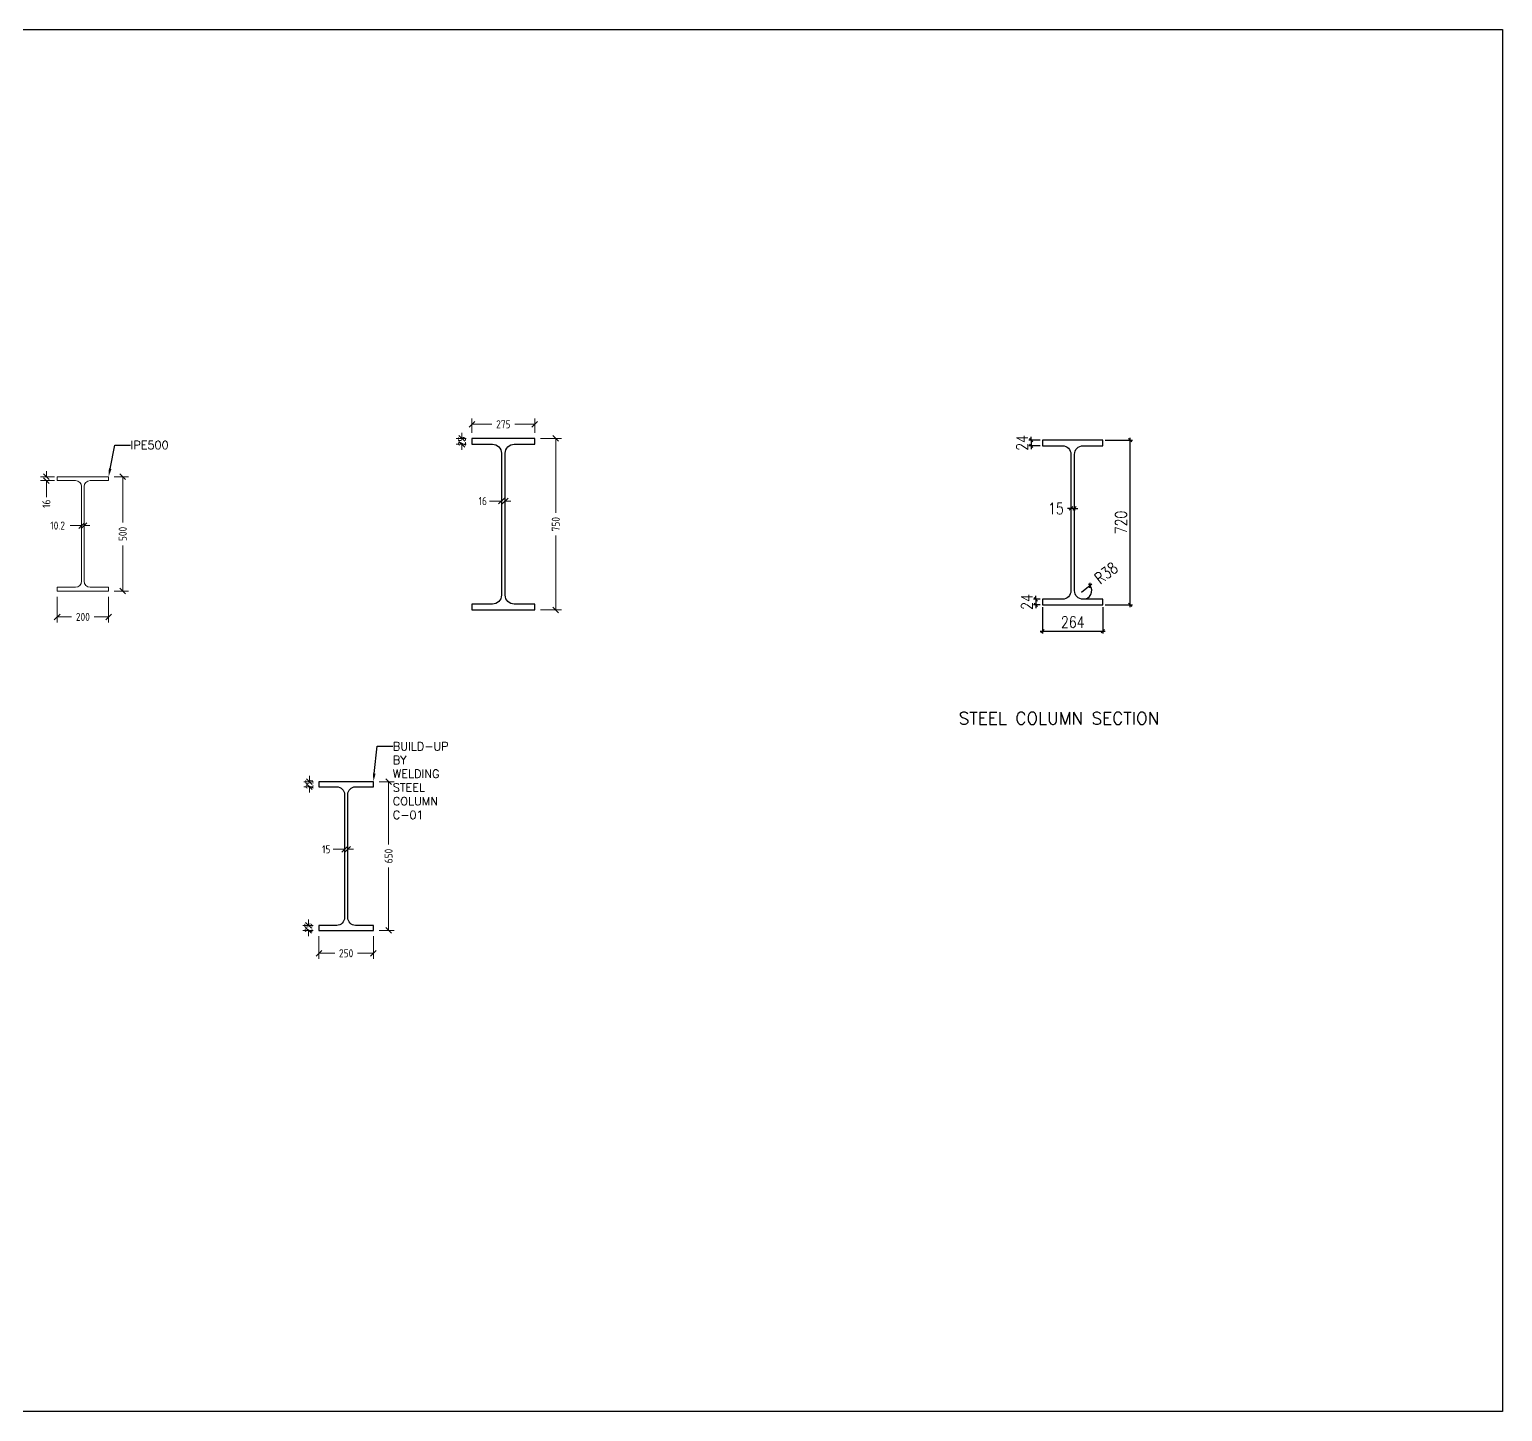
# Model space of a CAD drawing. Header units: millimetres. Extents: x -388065 to 2372687422, y -192755 to 667797.
# Drawn here: x 259165 to 265606, y -30642 to -24599 of the extents above; entities that cross this region are included whole.
import ezdxf
from ezdxf import colors
from ezdxf.entities.mleader import LeaderData, LeaderLine
from ezdxf.math import Vec2, Vec3

# ---------------------------------------------------------------- set-up
doc = ezdxf.new("R2010")
doc.units = ezdxf.units.MM
for name, color, linetype, lineweight in [('BEAMS', 6, 'Continuous', 30), ('STR-DIM', 1, 'Continuous', 9), ('STR-STEEL_IN_SEC', 6, 'Continuous', 15), ('TEXT', 7, 'Continuous', 13)]:
    doc.layers.add(name, color=color, linetype=linetype, lineweight=lineweight)
doc.styles.add('DIM', font='ROMANS.SHX', dxfattribs={"width": 0.8})
doc.styles.add('MINA_MM_STEEL_DETAIL', font='dim.shx', dxfattribs={"height": 35})
doc.styles.add('MINA_MM_X-SEC', font='romans.shx', dxfattribs={"height": 125})
doc.styles.add('ROMANC', font='romanc', dxfattribs={"height": 0.3})
doc.styles.add('ROMANT', font='romant.shx')
doc.dimstyles.new('D100-1-20', dxfattribs={"dimtxt": 50, "dimasz": 15, "dimexe": 10, "dimexo": 10, "dimgap": 15, "dimtad": 1, "dimdec": 0, "dimzin": 13, "dimdsep": 46, "dimtxsty": 'DIM', "dimblk1": 'OBLIQUE', "dimblk2": 'OBLIQUE', "dimsah": 1, "dimcen": 0, "dimdle": 10, "dimclrd": 8, "dimclre": 8, "dimclrt": 6, "dimadec": 0, "dimazin": 0, "dimtfac": 1, "dimtdec": 0, "dimtix": 1, "dimtmove": 2, "dimatfit": 3, "dimldrblk": 'OBLIQUE', "dimfxl": 1, "dimtolj": 1, "dimtzin": 13, "dimarcsym": 0})
doc.dimstyles.new('MINA_MM_STEEL_DET', dxfattribs={"dimtxt": 35, "dimasz": 25, "dimexe": 25, "dimexo": 25, "dimgap": 5, "dimtad": 0, "dimdec": 0, "dimzin": 0, "dimdsep": 46, "dimtxsty": 'MINA_MM_STEEL_DETAIL', "dimblk": 'OBLIQUE', "dimcen": 0.09, "dimclrd": 256, "dimclre": 256, "dimclrt": 7, "dimadec": 0, "dimazin": 0, "dimtfac": 1, "dimtdec": 0, "dimtix": 1, "dimtofl": 0, "dimtmove": 0, "dimatfit": 0, "dimfxl": 1, "dimtolj": 1, "dimtzin": 0, "dimlwd": -1, "dimlwe": -1, "dimarcsym": 0})

# ---------------------------------------------------------------- blocks, each defined once
blk = doc.blocks.new('_OBLIQUE')
at = {"color": 0, "linetype": 'ByBlock'}
blk.add_line((-0.5, -0.5), (0.5, 0.5), dxfattribs=at)
blk = doc.blocks.new('*D277')
at = {"color": 8, "lineweight": -2, "transparency": 16777216}
for p, q in [((263594.6, -27124.9), (263594.6, -27240.4)), ((263858.6, -27124.9), (263858.6, -27240.4)), ((263584.6, -27230.4), (263868.6, -27230.4))]:
    blk.add_line(p, q, dxfattribs=at)
at = {"layer": 'Defpoints', "color": 0, "transparency": 16777216}
for p in [(263594.6, -27114.9), (263858.6, -27114.9), (263858.6, -27230.4)]:
    blk.add_point(p, dxfattribs=at)
at = {"color": 8, "lineweight": -2, "transparency": 16777216, "xscale": 15, "yscale": 15, "zscale": 15, "rotation": 180}
blk.add_blockref('_OBLIQUE', (263594.6, -27230.4), dxfattribs=at)
at = {"color": 8, "lineweight": -2, "transparency": 16777216, "xscale": 15, "yscale": 15, "zscale": 15}
blk.add_blockref('_OBLIQUE', (263858.6, -27230.4), dxfattribs=at)
at = {"color": 6, "lineweight": 25, "transparency": 16777216, "insert": (263726.6, -27190.4), "char_height": 50, "attachment_point": 5, "style": 'DIM'}
blk.add_mtext('\\A1;264', dxfattribs=at)
blk = doc.blocks.new('*D278')
at = {"color": 8, "lineweight": -2, "transparency": 16777216}
for p, q in [((263868.6, -26394.9), (263987.4, -26394.9)), ((263977.4, -27124.9), (263977.4, -26384.9)), ((263868.6, -27114.9), (263987.4, -27114.9))]:
    blk.add_line(p, q, dxfattribs=at)
at = {"layer": 'Defpoints', "color": 0, "transparency": 16777216}
for p in [(263858.6, -26394.9), (263977.4, -26394.9), (263858.6, -27114.9)]:
    blk.add_point(p, dxfattribs=at)
at = {"color": 8, "lineweight": -2, "transparency": 16777216, "xscale": 15, "yscale": 15, "zscale": 15}
for p, rotation in [((263977.4, -26394.9), 90), ((263977.4, -27114.9), 270)]:
    blk.add_blockref('_OBLIQUE', p, dxfattribs=dict(at, rotation=rotation))
at = {"color": 6, "lineweight": 25, "transparency": 16777216, "insert": (263937.4, -26754.9), "char_height": 50, "attachment_point": 5, "rotation": 90, "style": 'DIM'}
blk.add_mtext('\\A1;720', dxfattribs=at)
blk = doc.blocks.new('*D279')
at = {"color": 8, "lineweight": -2, "transparency": 16777216}
for p, q in [((263718.9, -26693), (263703.9, -26693)), ((263718.9, -26688.5), (263718.9, -26703)), ((263734.3, -26693), (263718.9, -26693)), ((263734.3, -26688.5), (263734.3, -26703)), ((263734.3, -26693), (263749.3, -26693))]:
    blk.add_line(p, q, dxfattribs=at)
at = {"layer": 'Defpoints', "color": 0, "transparency": 16777216}
for p in [(263718.9, -26678.5), (263718.9, -26693), (263734.3, -26678.5)]:
    blk.add_point(p, dxfattribs=at)
at = {"color": 8, "lineweight": -2, "transparency": 16777216, "xscale": 15, "yscale": 15, "zscale": 15}
blk.add_blockref('_OBLIQUE', (263718.9, -26693), dxfattribs=at)
at = {"color": 8, "lineweight": -2, "transparency": 16777216, "xscale": 15, "yscale": 15, "zscale": 15, "rotation": 180}
blk.add_blockref('_OBLIQUE', (263734.3, -26693), dxfattribs=at)
at = {"color": 6, "lineweight": 25, "transparency": 16777216, "insert": (263653, -26694), "char_height": 50, "attachment_point": 5, "style": 'DIM'}
blk.add_mtext('\\A1;15', dxfattribs=at)
blk = doc.blocks.new('*D280')
at = {"color": 8, "lineweight": -2, "transparency": 16777216}
for p, q in [((263584.6, -26394.9), (263535.3, -26394.9)), ((263545.3, -26394.9), (263545.3, -26379.9)), ((263545.3, -26394.9), (263545.3, -26419.2)), ((263584.6, -26419.2), (263535.3, -26419.2)), ((263545.3, -26419.2), (263545.3, -26434.2))]:
    blk.add_line(p, q, dxfattribs=at)
at = {"layer": 'Defpoints', "color": 0, "transparency": 16777216}
for p in [(263594.6, -26394.9), (263545.3, -26419.2), (263594.6, -26419.2)]:
    blk.add_point(p, dxfattribs=at)
at = {"color": 8, "lineweight": -2, "transparency": 16777216, "xscale": 15, "yscale": 15, "zscale": 15}
for p, rotation in [((263545.3, -26394.9), 270), ((263545.3, -26419.2), 90)]:
    blk.add_blockref('_OBLIQUE', p, dxfattribs=dict(at, rotation=rotation))
at = {"color": 6, "lineweight": 25, "transparency": 16777216, "insert": (263505.3, -26407), "char_height": 50, "attachment_point": 5, "rotation": 90, "style": 'DIM'}
blk.add_mtext('\\A1;24', dxfattribs=at)
blk = doc.blocks.new('*D281')
at = {"layer": 'BEAMS', "color": 8, "lineweight": -2, "transparency": 16777216}
blk.add_line((263764.2, -27058.8), (263810.1, -27023.7), dxfattribs=at)
blk.add_arc((263772.1, -27052.8), 37.8, 285.15761, 52.66433, dxfattribs=at)
at = {"layer": 'Defpoints', "color": 0, "transparency": 16777216}
for p in [(263802.1, -27029.7), (263772.1, -27052.8)]:
    blk.add_point(p, dxfattribs=at)
at = {"layer": 'BEAMS', "color": 8, "lineweight": -2, "transparency": 16777216, "xscale": 15, "yscale": 15, "zscale": 15, "rotation": 37.50671144538356}
blk.add_blockref('_OBLIQUE', (263802.1, -27029.7), dxfattribs=at)
at = {"layer": 'BEAMS', "color": 6, "transparency": 16777216, "insert": (263872.6, -26975.7), "char_height": 50, "attachment_point": 5, "rotation": 37.50671, "style": 'DIM'}
blk.add_mtext('\\A1;R38', dxfattribs=at)
blk = doc.blocks.new('*D282')
at = {"layer": 'BEAMS', "color": 8, "lineweight": -2, "transparency": 16777216}
for p, q in [((263584.6, -27090.6), (263555.7, -27090.6)), ((263565.7, -27090.6), (263565.7, -27075.6)), ((263565.7, -27090.6), (263565.7, -27114.9)), ((263584.6, -27114.9), (263555.7, -27114.9)), ((263565.7, -27114.9), (263565.7, -27129.9))]:
    blk.add_line(p, q, dxfattribs=at)
at = {"layer": 'Defpoints', "color": 0, "transparency": 16777216}
for p in [(263594.6, -27090.6), (263565.7, -27114.9), (263594.6, -27114.9)]:
    blk.add_point(p, dxfattribs=at)
at = {"layer": 'BEAMS', "color": 8, "lineweight": -2, "transparency": 16777216, "xscale": 15, "yscale": 15, "zscale": 15}
for p, rotation in [((263565.7, -27090.6), 270), ((263565.7, -27114.9), 90)]:
    blk.add_blockref('_OBLIQUE', p, dxfattribs=dict(at, rotation=rotation))
at = {"layer": 'BEAMS', "color": 6, "transparency": 16777216, "insert": (263525.7, -27102.7), "char_height": 50, "attachment_point": 5, "rotation": 90, "style": 'DIM'}
blk.add_mtext('\\A1;24', dxfattribs=at)
blk = doc.blocks.new('*D307')
at = {"layer": 'Defpoints', "color": 0, "transparency": 16777216}
for p in [(260669, -27888.2), (260669, -28538.2), (260735.3, -28538.2)]:
    blk.add_point(p, dxfattribs=at)
at = {"layer": 'STR-DIM', "transparency": 16777216}
for p, q in [((260694, -27888.2), (260760.3, -27888.2)), ((260735.3, -27888.2), (260735.3, -28163.2)), ((260735.3, -28538.2), (260735.3, -28263.2)), ((260694, -28538.2), (260760.3, -28538.2))]:
    blk.add_line(p, q, dxfattribs=at)
at = {"layer": 'STR-DIM', "transparency": 16777216, "xscale": 25, "yscale": 25, "zscale": 25}
for p, rotation in [((260735.3, -27888.2), 90), ((260735.3, -28538.2), 270)]:
    blk.add_blockref('_OBLIQUE', p, dxfattribs=dict(at, rotation=rotation))
at = {"layer": 'STR-DIM', "color": 7, "lineweight": 25, "transparency": 16777216, "insert": (260735.3, -28213.2), "char_height": 35, "attachment_point": 5, "rotation": 90, "style": 'MINA_MM_STEEL_DETAIL'}
blk.add_mtext('\\A1;650', dxfattribs=at)
blk = doc.blocks.new('*D308')
at = {"layer": 'Defpoints', "color": 0, "transparency": 16777216}
for p in [(260430.7, -28538.2), (260669, -28538.2), (260669, -28638.3)]:
    blk.add_point(p, dxfattribs=at)
at = {"layer": 'STR-DIM', "transparency": 16777216}
for p, q in [((260430.7, -28563.2), (260430.7, -28663.3)), ((260669, -28563.2), (260669, -28663.3)), ((260430.7, -28638.3), (260499.8, -28638.3)), ((260669, -28638.3), (260599.8, -28638.3))]:
    blk.add_line(p, q, dxfattribs=at)
at = {"layer": 'STR-DIM', "transparency": 16777216, "xscale": 25, "yscale": 25, "zscale": 25, "rotation": 180}
blk.add_blockref('_OBLIQUE', (260430.7, -28638.3), dxfattribs=at)
at = {"layer": 'STR-DIM', "transparency": 16777216, "xscale": 25, "yscale": 25, "zscale": 25}
blk.add_blockref('_OBLIQUE', (260669, -28638.3), dxfattribs=at)
at = {"layer": 'STR-DIM', "color": 7, "lineweight": 25, "transparency": 16777216, "insert": (260549.8, -28638.3), "char_height": 35, "width": 102.857, "attachment_point": 5, "style": 'MINA_MM_STEEL_DETAIL'}
blk.add_mtext('\\A1;250', dxfattribs=at)
blk = doc.blocks.new('*D309')
at = {"layer": 'Defpoints', "color": 0, "transparency": 16777216}
for p in [(260542.9, -28179.7), (260542.9, -28183.6), (260556.8, -28179.7)]:
    blk.add_point(p, dxfattribs=at)
at = {"layer": 'STR-DIM', "transparency": 16777216}
for p, q in [((260542.9, -28183.6), (260492.9, -28183.6)), ((260542.9, -28204.7), (260542.9, -28208.6)), ((260556.8, -28183.6), (260581.8, -28183.6)), ((260556.8, -28204.7), (260556.8, -28208.6))]:
    blk.add_line(p, q, dxfattribs=at)
at = {"layer": 'STR-DIM', "transparency": 16777216, "xscale": 25, "yscale": 25, "zscale": 25}
blk.add_blockref('_OBLIQUE', (260542.9, -28183.6), dxfattribs=at)
at = {"layer": 'STR-DIM', "transparency": 16777216, "xscale": 25, "yscale": 25, "zscale": 25, "rotation": 180}
blk.add_blockref('_OBLIQUE', (260556.8, -28183.6), dxfattribs=at)
at = {"layer": 'STR-DIM', "color": 7, "lineweight": 25, "transparency": 16777216, "insert": (260462.9, -28183.6), "char_height": 35, "attachment_point": 5, "style": 'MINA_MM_STEEL_DETAIL'}
blk.add_mtext('\\A1;15', dxfattribs=at)
blk = doc.blocks.new('*D310')
at = {"layer": 'Defpoints', "color": 0, "transparency": 16777216}
for p in [(260389.5, -27910.1), (260430.7, -27888.2), (260430.7, -27910.1)]:
    blk.add_point(p, dxfattribs=at)
at = {"layer": 'STR-DIM', "transparency": 16777216}
for p, q in [((260389.5, -27888.2), (260389.5, -27863.2)), ((260405.7, -27888.2), (260364.5, -27888.2)), ((260405.7, -27910.1), (260364.5, -27910.1)), ((260389.5, -27910.1), (260389.5, -27935.1))]:
    blk.add_line(p, q, dxfattribs=at)
at = {"layer": 'STR-DIM', "transparency": 16777216, "xscale": 25, "yscale": 25, "zscale": 25}
for p, rotation in [((260389.5, -27888.2), 270), ((260389.5, -27910.1), 90)]:
    blk.add_blockref('_OBLIQUE', p, dxfattribs=dict(at, rotation=rotation))
at = {"layer": 'STR-DIM', "color": 7, "lineweight": 25, "transparency": 16777216, "insert": (260389.5, -27899.2), "char_height": 35, "attachment_point": 5, "rotation": 90, "style": 'MINA_MM_STEEL_DETAIL'}
blk.add_mtext('\\A1;25', dxfattribs=at)
blk = doc.blocks.new('*D311')
at = {"layer": 'Defpoints', "color": 0, "transparency": 16777216}
for p in [(260430.7, -28516.3), (260385.2, -28538.2), (260430.7, -28538.2)]:
    blk.add_point(p, dxfattribs=at)
at = {"layer": 'STR-DIM', "transparency": 16777216}
for p, q in [((260405.7, -28516.3), (260360.2, -28516.3)), ((260385.2, -28516.3), (260385.2, -28491.3)), ((260405.7, -28538.2), (260360.2, -28538.2)), ((260385.2, -28538.2), (260385.2, -28563.2))]:
    blk.add_line(p, q, dxfattribs=at)
at = {"layer": 'STR-DIM', "transparency": 16777216, "xscale": 25, "yscale": 25, "zscale": 25}
for p, rotation in [((260385.2, -28516.3), 270), ((260385.2, -28538.2), 90)]:
    blk.add_blockref('_OBLIQUE', p, dxfattribs=dict(at, rotation=rotation))
at = {"layer": 'STR-DIM', "color": 7, "lineweight": 25, "transparency": 16777216, "insert": (260385.2, -28527.2), "char_height": 35, "attachment_point": 5, "rotation": 90, "style": 'MINA_MM_STEEL_DETAIL'}
blk.add_mtext('\\A1;25', dxfattribs=at)
blk = doc.blocks.new('*D1193')
at = {"layer": 'Defpoints', "color": 0, "transparency": 16777216}
for p in [(261374.6, -26387.3), (261374.6, -27137.3), (261466.4, -27137.3)]:
    blk.add_point(p, dxfattribs=at)
at = {"layer": 'STR-DIM', "transparency": 16777216}
for p, q in [((261399.6, -26387.3), (261491.4, -26387.3)), ((261466.4, -26387.3), (261466.4, -26712.3)), ((261466.4, -27137.3), (261466.4, -26812.3)), ((261399.6, -27137.3), (261491.4, -27137.3))]:
    blk.add_line(p, q, dxfattribs=at)
at = {"layer": 'STR-DIM', "transparency": 16777216, "xscale": 25, "yscale": 25, "zscale": 25}
for p, rotation in [((261466.4, -26387.3), 90), ((261466.4, -27137.3), 270)]:
    blk.add_blockref('_OBLIQUE', p, dxfattribs=dict(at, rotation=rotation))
at = {"layer": 'STR-DIM', "color": 7, "lineweight": 25, "transparency": 16777216, "insert": (261466.4, -26762.3), "char_height": 35, "attachment_point": 5, "rotation": 90, "style": 'MINA_MM_STEEL_DETAIL'}
blk.add_mtext('\\A1;750', dxfattribs=at)
blk = doc.blocks.new('*D1194')
at = {"layer": 'Defpoints', "color": 0, "transparency": 16777216}
for p in [(261374.6, -26325.3), (261099.6, -26387.3), (261374.6, -26387.3)]:
    blk.add_point(p, dxfattribs=at)
at = {"layer": 'STR-DIM', "transparency": 16777216}
for p, q in [((261099.6, -26362.3), (261099.6, -26300.3)), ((261099.6, -26325.3), (261187.1, -26325.3)), ((261374.6, -26325.3), (261287.1, -26325.3)), ((261374.6, -26362.3), (261374.6, -26300.3))]:
    blk.add_line(p, q, dxfattribs=at)
at = {"layer": 'STR-DIM', "transparency": 16777216, "xscale": 25, "yscale": 25, "zscale": 25, "rotation": 180}
blk.add_blockref('_OBLIQUE', (261099.6, -26325.3), dxfattribs=at)
at = {"layer": 'STR-DIM', "transparency": 16777216, "xscale": 25, "yscale": 25, "zscale": 25}
blk.add_blockref('_OBLIQUE', (261374.6, -26325.3), dxfattribs=at)
at = {"layer": 'STR-DIM', "color": 7, "lineweight": 25, "transparency": 16777216, "insert": (261237.1, -26325.3), "char_height": 35, "attachment_point": 5, "style": 'MINA_MM_STEEL_DETAIL'}
blk.add_mtext('\\A1;275', dxfattribs=at)
blk = doc.blocks.new('*D1195')
at = {"layer": 'Defpoints', "color": 0, "transparency": 16777216}
for p in [(261229, -26661), (261229, -26672.5), (261245.1, -26672.5)]:
    blk.add_point(p, dxfattribs=at)
at = {"layer": 'STR-DIM', "transparency": 16777216}
for p, q in [((261229, -26661), (261176.2, -26661)), ((261229, -26647.5), (261229, -26636)), ((261245.1, -26647.5), (261245.1, -26636)), ((261245.1, -26661), (261270.1, -26661))]:
    blk.add_line(p, q, dxfattribs=at)
at = {"layer": 'STR-DIM', "transparency": 16777216, "xscale": 25, "yscale": 25, "zscale": 25}
blk.add_blockref('_OBLIQUE', (261229, -26661), dxfattribs=at)
at = {"layer": 'STR-DIM', "transparency": 16777216, "xscale": 25, "yscale": 25, "zscale": 25, "rotation": 180}
blk.add_blockref('_OBLIQUE', (261245.1, -26661), dxfattribs=at)
at = {"layer": 'STR-DIM', "color": 7, "lineweight": 25, "transparency": 16777216, "insert": (261147.1, -26661), "char_height": 35, "attachment_point": 5, "style": 'MINA_MM_STEEL_DETAIL'}
blk.add_mtext('\\A1;16', dxfattribs=at)
blk = doc.blocks.new('*D1196')
at = {"layer": 'Defpoints', "color": 0, "transparency": 16777216}
for p in [(261099.6, -26387.3), (261055.7, -26412.6), (261099.6, -26412.6)]:
    blk.add_point(p, dxfattribs=at)
at = {"layer": 'STR-DIM', "transparency": 16777216}
for p, q in [((261074.6, -26387.3), (261030.7, -26387.3)), ((261055.7, -26387.3), (261055.7, -26362.3)), ((261074.6, -26412.6), (261030.7, -26412.6)), ((261055.7, -26412.6), (261055.7, -26437.6))]:
    blk.add_line(p, q, dxfattribs=at)
at = {"layer": 'STR-DIM', "transparency": 16777216, "xscale": 25, "yscale": 25, "zscale": 25}
for p, rotation in [((261055.7, -26387.3), 270), ((261055.7, -26412.6), 90)]:
    blk.add_blockref('_OBLIQUE', p, dxfattribs=dict(at, rotation=rotation))
at = {"layer": 'STR-DIM', "color": 7, "lineweight": 25, "transparency": 16777216, "insert": (261055.7, -26399.9), "char_height": 35, "attachment_point": 5, "rotation": 90, "style": 'MINA_MM_STEEL_DETAIL'}
blk.add_mtext('\\A1;25', dxfattribs=at)
blk = doc.blocks.new('*D1881')
at = {"layer": 'Defpoints', "color": 0, "transparency": 16777216}
for p in [(259286.3, -27054.9), (259511.3, -27054.9), (259511.3, -27167.6)]:
    blk.add_point(p, dxfattribs=at)
at = {"layer": 'STR-DIM', "transparency": 16777216}
for p, q in [((259286.3, -27079.9), (259286.3, -27192.6)), ((259511.3, -27079.9), (259511.3, -27192.6)), ((259286.3, -27167.6), (259348.8, -27167.6)), ((259511.3, -27167.6), (259448.8, -27167.6))]:
    blk.add_line(p, q, dxfattribs=at)
at = {"layer": 'STR-DIM', "transparency": 16777216, "xscale": 25, "yscale": 25, "zscale": 25, "rotation": 180}
blk.add_blockref('_OBLIQUE', (259286.3, -27167.6), dxfattribs=at)
at = {"layer": 'STR-DIM', "transparency": 16777216, "xscale": 25, "yscale": 25, "zscale": 25}
blk.add_blockref('_OBLIQUE', (259511.3, -27167.6), dxfattribs=at)
at = {"layer": 'STR-DIM', "color": 7, "lineweight": 25, "transparency": 16777216, "insert": (259398.8, -27167.6), "char_height": 35, "attachment_point": 5, "style": 'MINA_MM_STEEL_DETAIL'}
blk.add_mtext('\\A1;200', dxfattribs=at)
blk = doc.blocks.new('*D1882')
at = {"layer": 'Defpoints', "color": 0, "transparency": 16777216}
for p in [(259511.3, -26554.9), (259573, -26554.9), (259511.3, -27054.9)]:
    blk.add_point(p, dxfattribs=at)
at = {"layer": 'STR-DIM', "transparency": 16777216}
for p, q in [((259536.3, -26554.9), (259598, -26554.9)), ((259573, -26554.9), (259573, -26754.9)), ((259573, -27054.9), (259573, -26854.9)), ((259536.3, -27054.9), (259598, -27054.9))]:
    blk.add_line(p, q, dxfattribs=at)
at = {"layer": 'STR-DIM', "transparency": 16777216, "xscale": 25, "yscale": 25, "zscale": 25}
for p, rotation in [((259573, -26554.9), 90), ((259573, -27054.9), 270)]:
    blk.add_blockref('_OBLIQUE', p, dxfattribs=dict(at, rotation=rotation))
at = {"layer": 'STR-DIM', "color": 7, "lineweight": 25, "transparency": 16777216, "insert": (259573, -26804.9), "char_height": 35, "attachment_point": 5, "rotation": 90, "style": 'MINA_MM_STEEL_DETAIL'}
blk.add_mtext('\\A1;500', dxfattribs=at)
blk = doc.blocks.new('*D1883')
at = {"layer": 'Defpoints', "color": 0, "transparency": 16777216}
for p in [(259393.4, -26751.9), (259393.4, -26768.3), (259404.2, -26751.9)]:
    blk.add_point(p, dxfattribs=at)
at = {"layer": 'STR-DIM', "transparency": 16777216}
for p, q in [((259393.4, -26768.3), (259343.4, -26768.3)), ((259393.4, -26776.9), (259393.4, -26793.3)), ((259404.2, -26768.3), (259429.2, -26768.3)), ((259404.2, -26776.9), (259404.2, -26793.3))]:
    blk.add_line(p, q, dxfattribs=at)
at = {"layer": 'STR-DIM', "transparency": 16777216, "xscale": 25, "yscale": 25, "zscale": 25}
blk.add_blockref('_OBLIQUE', (259393.4, -26768.3), dxfattribs=at)
at = {"layer": 'STR-DIM', "transparency": 16777216, "xscale": 25, "yscale": 25, "zscale": 25, "rotation": 180}
blk.add_blockref('_OBLIQUE', (259404.2, -26768.3), dxfattribs=at)
at = {"layer": 'STR-DIM', "color": 7, "lineweight": 25, "transparency": 16777216, "insert": (259288.4, -26768.3), "char_height": 35, "attachment_point": 5, "style": 'MINA_MM_STEEL_DETAIL'}
blk.add_mtext('\\A1;10.2', dxfattribs=at)
blk = doc.blocks.new('*D1884')
at = {"layer": 'Defpoints', "color": 0, "transparency": 16777216}
for p in [(259239.2, -26571.7), (259300.2, -26554.9), (259300.2, -26571.7)]:
    blk.add_point(p, dxfattribs=at)
at = {"layer": 'STR-DIM', "transparency": 16777216}
for p, q in [((259239.2, -26554.9), (259239.2, -26529.9)), ((259275.2, -26554.9), (259214.2, -26554.9)), ((259275.2, -26571.7), (259214.2, -26571.7)), ((259239.2, -26571.7), (259239.2, -26643.6))]:
    blk.add_line(p, q, dxfattribs=at)
at = {"layer": 'STR-DIM', "transparency": 16777216, "xscale": 25, "yscale": 25, "zscale": 25}
for p, rotation in [((259239.2, -26554.9), 270), ((259239.2, -26571.7), 90)]:
    blk.add_blockref('_OBLIQUE', p, dxfattribs=dict(at, rotation=rotation))
at = {"layer": 'STR-DIM', "color": 7, "lineweight": 25, "transparency": 16777216, "insert": (259239.2, -26672.8), "char_height": 35, "attachment_point": 5, "rotation": 90, "style": 'MINA_MM_STEEL_DETAIL'}
blk.add_mtext('\\A1;16', dxfattribs=at)

msp = doc.modelspace()

# ---------------------------------------------------------------- linework, layer by layer
at = {"layer": 'BEAMS'}
msp.add_lwpolyline([(252216.8122, -24599.1612), (265605.7637, -24599.1612), (265605.7637, -30641.9816), (252216.8122, -30641.9816)], close=True, dxfattribs=at)
for points in [[(261189.6363, -26412.5932, -0.414213562), (261229.0113, -26451.9682), (261229.0113, -27072.5932, -0.414213562), (261189.6363, -27111.9682), (261099.5738, -27111.9682), (261099.5738, -27137.2807), (261374.5738, -27137.2807), (261374.5738, -27111.9682), (261284.5113, -27111.9682, -0.414213562), (261245.1363, -27072.5932), (261245.1363, -26451.9682, -0.414213562), (261284.5113, -26412.5932), (261374.5738, -26412.5932), (261374.5738, -26387.2807), (261099.5738, -26387.2807), (261099.5738, -26412.5932)], [(263681.0695, -26419.1606, -0.414213562), (263718.8695, -26456.9606), (263718.8695, -27052.7606, -0.414213562), (263681.0695, -27090.5606), (263594.6095, -27090.5606), (263594.6095, -27114.8606), (263858.6095, -27114.8606), (263858.6095, -27090.5606), (263772.1495, -27090.5606, -0.414213562), (263734.3495, -27052.7606), (263734.3495, -26456.9606, -0.414213562), (263772.1495, -26419.1606), (263858.6095, -26419.1606), (263858.6095, -26394.8606), (263594.6095, -26394.8606), (263594.6095, -26419.1606)], [(260508.7286, -27910.1437, -0.414213562), (260542.8536, -27944.2687), (260542.8536, -28482.1437, -0.414213562), (260508.7286, -28516.2687), (260430.6745, -28516.2687), (260430.6745, -28538.2062), (260669.0078, -28538.2062), (260669.0078, -28516.2687), (260590.9536, -28516.2687, -0.414213562), (260556.8286, -28482.1437), (260556.8286, -27944.2687, -0.414213562), (260590.9536, -27910.1437), (260669.0078, -27910.1437), (260669.0078, -27888.2062), (260430.6745, -27888.2062), (260430.6745, -27910.1437)]]:
    msp.add_lwpolyline(points, format="xyb", close=True, dxfattribs=at)
at = {"layer": 'STR-STEEL_IN_SEC'}
msp.add_lwpolyline([(259367.1871, -26571.7356, -0.414213562), (259393.4371, -26597.9856), (259393.4371, -27011.7356, -0.414213562), (259367.1871, -27037.9856), (259286.3121, -27037.9856), (259286.3121, -27054.8606), (259511.3121, -27054.8606), (259511.3121, -27037.9856), (259430.4371, -27037.9856, -0.414213562), (259404.1871, -27011.7356), (259404.1871, -26597.9856, -0.414213562), (259430.4371, -26571.7356), (259511.3121, -26571.7356), (259511.3121, -26554.8606), (259286.3121, -26554.8606), (259286.3121, -26571.7356)], format="xyb", close=True, dxfattribs=at)

# ---------------------------------------------------------------- texts
at = {"layer": 'TEXT', "color": 7, "insert": (263228.0702, -27583.7541), "char_height": 54, "width": 1218.386842, "attachment_point": 1, "style": 'ROMANT'}
msp.add_mtext('{\\Fromanc|c0;\\C3;STEEL COLUMN SECTION}', dxfattribs=at)

# ---------------------------------------------------------------- dimensions: what is measured, and where the dimension line sits
at = {"color": 3, "lineweight": 25}
for base, p1, p2, picture, middle in [((263545.2661, -26419.1606), (263594.6095, -26394.8606), (263594.6095, -26419.1606), '*D280', (263505.2661, -26407.0106)), ((263977.4222, -26394.8606), (263858.6095, -27114.8606), (263858.6095, -26394.8606), '*D278', (263937.4222, -26754.8606))]:
    dim = msp.add_linear_dim(base=base, p1=p1, p2=p2, angle=90, dimstyle='D100-1-20', dxfattribs=at)
    dim.commit()
    dim.dimension.update_dxf_attribs({"geometry": picture, "text_midpoint": middle})
dim = msp.add_linear_dim(base=(263718.8695, -26693.0339), p1=(263734.3495, -26678.537), p2=(263718.8695, -26678.537), dimstyle='D100-1-20', dxfattribs=at)
dim.commit()
dim.dimension.update_dxf_attribs({"geometry": '*D279', "text_midpoint": (263653.0054, -26693.9727), "dimtype": 160})
dim = msp.add_linear_dim(base=(263858.6095, -27230.3612), p1=(263594.6095, -27114.8606), p2=(263858.6095, -27114.8606), dimstyle='D100-1-20', dxfattribs=at)
dim.commit()
dim.dimension.update_dxf_attribs({"geometry": '*D277', "text_midpoint": (263726.6095, -27190.3612)})
at = {"layer": 'BEAMS'}
dim = msp.add_radius_dim(center=(263772.1495, -27052.7606), mpoint=(263802.1356, -27029.7459), dimstyle='D100-1-20', dxfattribs=at)
dim.commit()
dim.dimension.update_dxf_attribs({"geometry": '*D281', "text_midpoint": (263872.5677, -26975.6883), "dimtype": 164})
dim = msp.add_linear_dim(base=(263565.7167, -27114.8606), p1=(263594.6095, -27090.5606), p2=(263594.6095, -27114.8606), angle=90, dimstyle='D100-1-20', dxfattribs=at)
dim.commit()
dim.dimension.update_dxf_attribs({"geometry": '*D282', "text_midpoint": (263525.7167, -27102.7106)})
at = {"layer": 'STR-DIM', "color": 3, "lineweight": 25}
dim = msp.add_linear_dim(base=(261374.5738, -26325.3374), p1=(261099.5738, -26387.2807), p2=(261374.5738, -26387.2807), dimstyle='MINA_MM_STEEL_DET', dxfattribs=at)
dim.commit()
dim.dimension.update_dxf_attribs({"geometry": '*D1194', "text_midpoint": (261237.0738, -26325.3374)})
for base, p1, p2, picture, middle in [((261055.7334, -26412.5932), (261099.5738, -26387.2807), (261099.5738, -26412.5932), '*D1196', (261055.7334, -26399.937)), ((261466.3529, -27137.2807), (261374.5738, -26387.2807), (261374.5738, -27137.2807), '*D1193', (261466.3529, -26762.2807)), ((259572.9876, -26554.8606), (259511.3121, -27054.8606), (259511.3121, -26554.8606), '*D1882', (259572.9876, -26804.8606)), ((260735.3471, -28538.2062), (260669.0078, -27888.2062), (260669.0078, -28538.2062), '*D307', (260735.3471, -28213.2062))]:
    dim = msp.add_linear_dim(base=base, p1=p1, p2=p2, angle=90, dimstyle='MINA_MM_STEEL_DET', dxfattribs=at)
    dim.commit()
    dim.dimension.update_dxf_attribs({"geometry": picture, "text_midpoint": middle})
dim = msp.add_linear_dim(base=(259239.2362, -26571.7356), p1=(259300.2479, -26554.8606), p2=(259300.2479, -26571.7356), angle=90, text='16', dimstyle='MINA_MM_STEEL_DET', dxfattribs=at)
dim.commit()
dim.dimension.update_dxf_attribs({"geometry": '*D1884', "text_midpoint": (259239.2362, -26672.7772), "dimtype": 160})
dim = msp.add_linear_dim(base=(261229.0113, -26661.009), p1=(261245.1363, -26672.4832), p2=(261229.0113, -26672.4832), dimstyle='MINA_MM_STEEL_DET', dxfattribs=at)
dim.commit()
dim.dimension.update_dxf_attribs({"geometry": '*D1195', "text_midpoint": (261147.0739, -26661.009), "dimtype": 160})
for base, p1, p2, text, picture, middle in [((259393.4371, -26768.2606), (259404.1871, -26751.8581), (259393.4371, -26751.8581), '10.2', '*D1883', (259288.4371, -26768.2606)), ((260542.8536, -28183.5505), (260556.8286, -28179.6712), (260542.8536, -28179.6712), '15', '*D309', (260462.8536, -28183.5505))]:
    dim = msp.add_linear_dim(base=base, p1=p1, p2=p2, text=text, dimstyle='MINA_MM_STEEL_DET', dxfattribs=at)
    dim.commit()
    dim.dimension.update_dxf_attribs({"geometry": picture, "text_midpoint": middle, "dimtype": 160})
for base, p1, p2, text, picture, middle in [((259511.3121, -27167.5843), (259286.3121, -27054.8606), (259511.3121, -27054.8606), '200', '*D1881', (259398.8121, -27167.5843)), ((260669.0078, -28638.3475), (260430.6745, -28538.2062), (260669.0078, -28538.2062), '250', '*D308', (260549.8411, -28638.3475))]:
    dim = msp.add_linear_dim(base=base, p1=p1, p2=p2, text=text, dimstyle='MINA_MM_STEEL_DET', dxfattribs=at)
    dim.commit()
    dim.dimension.update_dxf_attribs({"geometry": picture, "text_midpoint": middle})
for base, p1, p2, picture, middle in [((260389.4759, -27910.1437), (260430.6745, -27888.2062), (260430.6745, -27910.1437), '*D310', (260389.4759, -27899.175)), ((260385.1703, -28538.2062), (260430.6745, -28516.2687), (260430.6745, -28538.2062), '*D311', (260385.1703, -28527.2375))]:
    dim = msp.add_linear_dim(base=base, p1=p1, p2=p2, angle=90, text='25', dimstyle='MINA_MM_STEEL_DET', dxfattribs=at)
    dim.commit()
    dim.dimension.update_dxf_attribs({"geometry": picture, "text_midpoint": middle})

# ---------------------------------------------------------------- leaders
at = {"color": 3, "lineweight": 25}
ml = msp.add_multileader_mtext('Standard', dxfattribs=at)
ml.set_content('BUILD-UP BY WELDING STEEL COLUMN C-01', color=3, style='ROMANC')
ml.set_leader_properties()
ml.build(insert=Vec2(0, 0))
ml.multileader.update_dxf_attribs({"text_right_attachment_type": 2, "dogleg_length": 22.4749, "arrow_head_size": 36, "scale": 0.3})
ctx = ml.context
ctx.base_point, ctx.scale, ctx.char_height, ctx.arrow_head_size, ctx.landing_gap_size, ctx.plane_origin = Vec3(260754.0764, -27733.4037), 0.3, 36, 36, 0.00405, Vec3(257444.6326, -27960.8572)
ctx.right_attachment = 2
notes = []
notes.append((ctx, [(1, (1, 1, 0), (260685.4693, -27733.4037), (1, 0), 68.6071, [(5, [(260669.0078, -27888.2062)], 0, [])])]))
ctx.mtext.insert, ctx.mtext.width, ctx.mtext.flow_direction = Vec3(260754.0805, -27715.4037), 701.573399, 5
at = {"layer": 'STR-DIM', "lineweight": -3}
ml = msp.add_multileader_mtext('Standard', dxfattribs=at)
ml.set_content('IPE500', color=3, style='MINA_MM_X-SEC')
ml.set_leader_properties()
ml.build(insert=Vec2(0, 0))
ml.multileader.update_dxf_attribs({"text_right_attachment_type": 2, "dogleg_length": 22.4749, "arrow_head_size": 36, "scale": 0.3})
ctx = ml.context
ctx.base_point, ctx.scale, ctx.char_height, ctx.arrow_head_size, ctx.landing_gap_size, ctx.plane_origin = Vec3(259607.1826, -26416.2815), 0.3, 36, 36, 0.00405, Vec3(256286.9369, -26623.3109)
ctx.right_attachment = 2
notes.append((ctx, [(1, (1, 1, 0), (259538.5755, -26416.2815), (1, 0), 68.6071, [(5, [(259511.3121, -26554.8606)], 0, [])])]))
ctx.mtext.insert, ctx.mtext.width, ctx.mtext.flow_direction = Vec3(259607.1867, -26398.2815), 316.323488, 5
for ctx, leaders in notes:
    for number, flags, end, landing, length, lines in leaders:
        leader = LeaderData()
        leader.index, (leader.has_last_leader_line, leader.has_dogleg_vector, leader.attachment_direction) = number, flags
        leader.last_leader_point, leader.dogleg_vector, leader.dogleg_length = Vec3(end), Vec3(landing), length
        for number, points, colour, breaks in lines:
            line = LeaderLine()
            line.index, line.vertices, line.color, line.breaks = number, Vec3.list(points), colors.encode_raw_color(colour), breaks
            leader.lines.append(line)
        ctx.leaders.append(leader)

doc.saveas('drawing.dxf')
